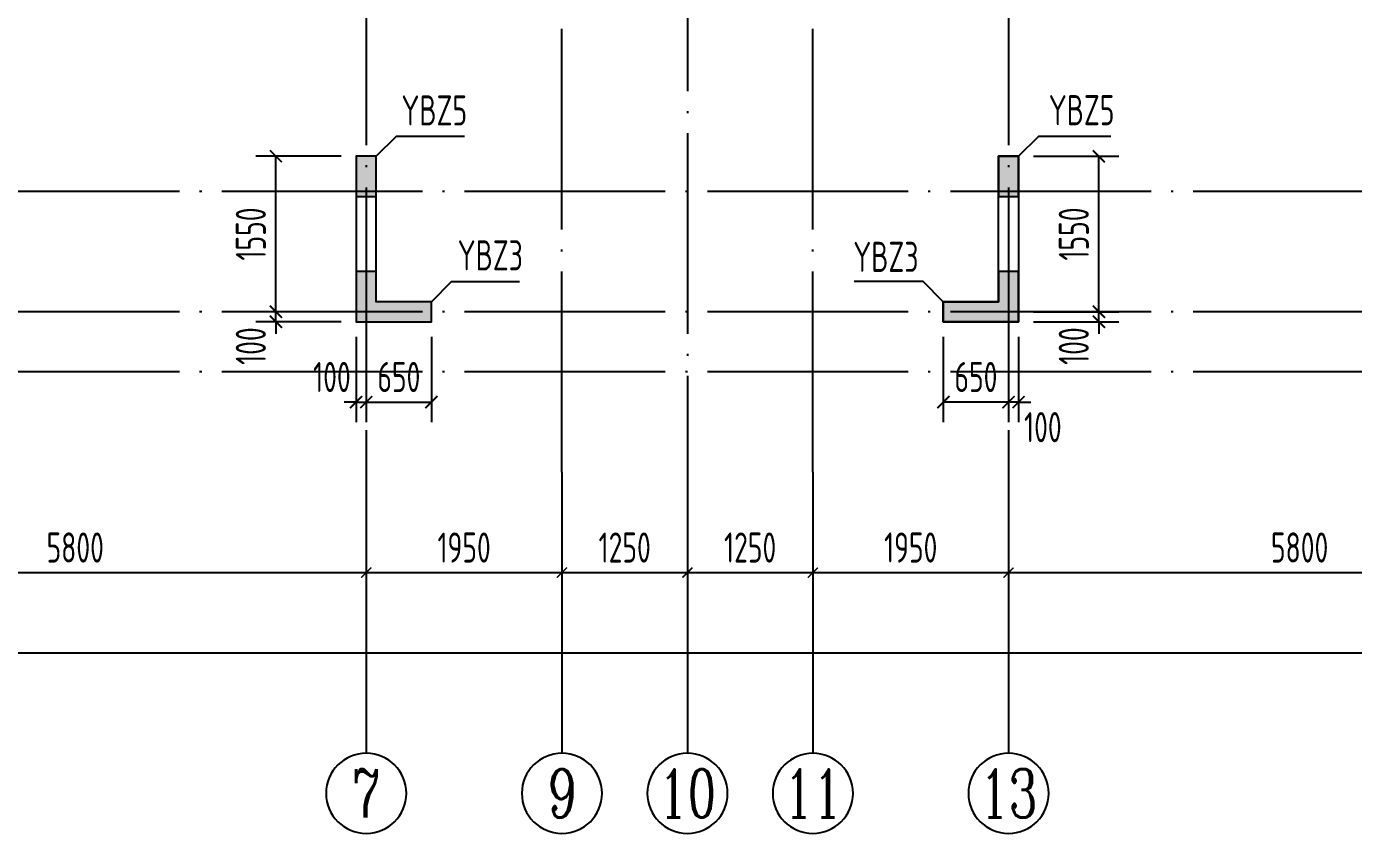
# Model space of a CAD drawing. Extents: x -1307975 to -76406, y -96289 to 379359.
# Drawn here: x -965280 to -952058, y 276150 to 284193 of the extents above; entities that cross this region are included whole.
import ezdxf
from ezdxf.enums import TextEntityAlignment as Align

# ---------------------------------------------------------------- set-up
doc = ezdxf.new("R2010")
doc.units = 0
doc.header["$LTSCALE"] = 1000
doc.linetypes.add('DOTE', pattern=[2.42, 2, -0.2, 0.02, -0.2])
doc.layers.get('0').update_dxf_attribs({"linetype": 'CONTINUOUS'})
doc.layers.get('DEFPOINTS').update_dxf_attribs({"linetype": 'CONTINUOUS'})
for name, color, linetype in [('A-AXIS', 1, 'CONTINUOUS'), ('A-DOTE', 10, 'DOTE'), ('AXIS_NUM', 7, 'CONTINUOUS'), ('S-Q墙实线', 6, 'CONTINUOUS'), ('S-Q墙标注', 3, 'CONTINUOUS'), ('S-X详图填充', 252, 'CONTINUOUS'), ('S-X详图实线', 4, 'CONTINUOUS'), ('S-Y一般标注', 3, 'CONTINUOUS'), ('S-Z柱编号', 6, 'CONTINUOUS')]:
    doc.layers.add(name, color=color, linetype=linetype)
doc.styles.add('TSSD_Axis', font='complex.shx', dxfattribs={"width": 0.7, "bigfont": 'hztxt.shx'})
doc.styles.add('TSSD_DIMENSION', font='Tssdeng.shx', dxfattribs={"width": 0.7, "bigfont": 'tssdchn.shx'})
doc.styles.add('TSSD_REIN', font='tssdeng.shx', dxfattribs={"width": 0.7, "height": 300, "bigfont": 'tssdchn.shx'})
doc.styles.add('结构文字', font='zstxt.shx', dxfattribs={"width": 0.7, "bigfont": 'zshz.shx'})
doc.dimstyles.new('STRUCK', dxfattribs={"dimtxt": 400, "dimasz": 121, "dimexe": 200, "dimexo": 150, "dimgap": 115, "dimtad": 1, "dimdec": 0, "dimdsep": 46, "dimtxsty": '结构文字', "dimblk": 'ARCHTICK', "dimcen": 400, "dimclrd": 3, "dimclre": 3, "dimclrt": 7, "dimadec": 0, "dimazin": 0, "dimtfac": 1, "dimtdec": 0, "dimtix": 1, "dimtmove": 2, "dimatfit": 3, "dimldrblk": '_DIMX', "dimfxl": 1, "dimtolj": 1, "dimtzin": 0, "dimarcsym": 0})
doc.dimstyles.new('TSSD_100_100', dxfattribs={"dimtxt": 300, "dimasz": 100, "dimexe": 100, "dimexo": 250, "dimgap": 100, "dimtad": 1, "dimdec": 0, "dimzin": 0, "dimdsep": 46, "dimtxsty": 'TSSD_DIMENSION', "dimblk": 'ARCHTICK', "dimcen": 0, "dimdle": 100, "dimclrt": 7, "dimadec": 0, "dimazin": 0, "dimtfac": 1, "dimtdec": 0, "dimtix": 1, "dimtmove": 2, "dimatfit": 3, "dimldrblk": 'ARCHTICK', "dimfxl": 1, "dimtolj": 1, "dimtzin": 0, "dimarcsym": 0})

# ---------------------------------------------------------------- blocks, each defined once
blk = doc.blocks.new('_ArchTick')
at = {"color": 0, "linetype": 'ByBlock', "const_width": 0.15}
blk.add_lwpolyline([(-0.5, -0.5), (0.5, 0.5)], dxfattribs=at)
blk = doc.blocks.new('*D230')
at = {"layer": 'DEFPOINTS', "color": 0, "transparency": 16777216}
for p in [(8100, 3600), (13900, 3600), (13900, 2600)]:
    blk.add_point(p, dxfattribs=at)
at = {"layer": 'S-Y一般标注', "color": 0, "lineweight": -2, "transparency": 16777216}
for p, q in [((8100, 3350), (8100, 2500)), ((13900, 3350), (13900, 2500)), ((8000, 2600), (14000, 2600))]:
    blk.add_line(p, q, dxfattribs=at)
at = {"layer": 'S-Y一般标注', "color": 0, "lineweight": -2, "transparency": 16777216, "xscale": 100, "yscale": 100, "zscale": 100, "rotation": 180}
blk.add_blockref('_ArchTick', (8100, 2600), dxfattribs=at)
at = {"layer": 'S-Y一般标注', "color": 0, "lineweight": -2, "transparency": 16777216, "xscale": 100, "yscale": 100, "zscale": 100}
blk.add_blockref('_ArchTick', (13900, 2600), dxfattribs=at)
at = {"layer": 'S-Y一般标注', "color": 7, "transparency": 16777216, "insert": (11000, 2850), "char_height": 300, "attachment_point": 5, "style": 'TSSD_DIMENSION'}
blk.add_mtext('\\A1;5800', dxfattribs=at)
blk = doc.blocks.new('ts_axno')
at = {"color": 0, "linetype": 'ByBlock', "lineweight": -2}
blk.add_circle((0, 0), 0.5, dxfattribs=at)
at = {"color": 0, "linetype": 'ByBlock', "lineweight": -2, "style": 'TSSD_Axis', "width": 0.7}
blk.add_attdef('A', text='', height=0.6, dxfattribs=at).set_placement((0, 0), align=Align.MIDDLE_CENTER)
blk = doc.blocks.new('*D231')
at = {"layer": 'DEFPOINTS', "color": 0, "transparency": 16777216}
for p in [(18350, 3600), (20300, 3600), (20300, 2600)]:
    blk.add_point(p, dxfattribs=at)
at = {"layer": 'S-Y一般标注', "color": 0, "lineweight": -2, "transparency": 16777216}
for p, q in [((18350, 3350), (18350, 2500)), ((20300, 3350), (20300, 2500)), ((18250, 2600), (20400, 2600))]:
    blk.add_line(p, q, dxfattribs=at)
at = {"layer": 'S-Y一般标注', "color": 0, "lineweight": -2, "transparency": 16777216, "xscale": 100, "yscale": 100, "zscale": 100, "rotation": 180}
blk.add_blockref('_ArchTick', (18350, 2600), dxfattribs=at)
at = {"layer": 'S-Y一般标注', "color": 0, "lineweight": -2, "transparency": 16777216, "xscale": 100, "yscale": 100, "zscale": 100}
blk.add_blockref('_ArchTick', (20300, 2600), dxfattribs=at)
at = {"layer": 'S-Y一般标注', "color": 7, "transparency": 16777216, "insert": (19325, 2850), "char_height": 300, "attachment_point": 5, "style": 'TSSD_DIMENSION'}
blk.add_mtext('\\A1;1950', dxfattribs=at)
blk = doc.blocks.new('*D232')
at = {"layer": 'DEFPOINTS', "color": 0, "transparency": 16777216}
for p in [(20300, 3600), (26100, 3600), (26100, 2600)]:
    blk.add_point(p, dxfattribs=at)
at = {"layer": 'S-Y一般标注', "color": 0, "lineweight": -2, "transparency": 16777216}
for p, q in [((20300, 3350), (20300, 2500)), ((26100, 3350), (26100, 2500)), ((20200, 2600), (26200, 2600))]:
    blk.add_line(p, q, dxfattribs=at)
at = {"layer": 'S-Y一般标注', "color": 0, "lineweight": -2, "transparency": 16777216, "xscale": 100, "yscale": 100, "zscale": 100, "rotation": 180}
blk.add_blockref('_ArchTick', (20300, 2600), dxfattribs=at)
at = {"layer": 'S-Y一般标注', "color": 0, "lineweight": -2, "transparency": 16777216, "xscale": 100, "yscale": 100, "zscale": 100}
blk.add_blockref('_ArchTick', (26100, 2600), dxfattribs=at)
at = {"layer": 'S-Y一般标注', "color": 7, "transparency": 16777216, "insert": (23200, 2850), "char_height": 300, "attachment_point": 5, "style": 'TSSD_DIMENSION'}
blk.add_mtext('\\A1;5800', dxfattribs=at)
blk = doc.blocks.new('*D241')
at = {"layer": 'DEFPOINTS', "color": 0, "transparency": 16777216}
for p in [(4600, 3600), (54600, 3600), (54600, 1800)]:
    blk.add_point(p, dxfattribs=at)
at = {"layer": 'S-Y一般标注', "color": 0, "lineweight": -2, "transparency": 16777216}
for p, q in [((4600, 3350), (4600, 1700)), ((54600, 3350), (54600, 1700)), ((4500, 1800), (54700, 1800))]:
    blk.add_line(p, q, dxfattribs=at)
at = {"layer": 'S-Y一般标注', "color": 0, "lineweight": -2, "transparency": 16777216, "xscale": 100, "yscale": 100, "zscale": 100, "rotation": 180}
blk.add_blockref('_ArchTick', (4600, 1800), dxfattribs=at)
at = {"layer": 'S-Y一般标注', "color": 0, "lineweight": -2, "transparency": 16777216, "xscale": 100, "yscale": 100, "zscale": 100}
blk.add_blockref('_ArchTick', (54600, 1800), dxfattribs=at)
at = {"layer": 'S-Y一般标注', "color": 7, "transparency": 16777216, "insert": (29600, 2050), "char_height": 300, "attachment_point": 5, "style": 'TSSD_DIMENSION'}
blk.add_mtext('\\A1;50000', dxfattribs=at)
blk = doc.blocks.new('*D242')
at = {"layer": 'DEFPOINTS', "color": 0, "transparency": 16777216}
for p in [(13900, 3600), (15850, 3600), (15850, 2600)]:
    blk.add_point(p, dxfattribs=at)
at = {"layer": 'S-Y一般标注', "color": 0, "lineweight": -2, "transparency": 16777216}
for p, q in [((13900, 3350), (13900, 2500)), ((15850, 3350), (15850, 2500)), ((13800, 2600), (15950, 2600))]:
    blk.add_line(p, q, dxfattribs=at)
at = {"layer": 'S-Y一般标注', "color": 0, "lineweight": -2, "transparency": 16777216, "xscale": 100, "yscale": 100, "zscale": 100, "rotation": 180}
blk.add_blockref('_ArchTick', (13900, 2600), dxfattribs=at)
at = {"layer": 'S-Y一般标注', "color": 0, "lineweight": -2, "transparency": 16777216, "xscale": 100, "yscale": 100, "zscale": 100}
blk.add_blockref('_ArchTick', (15850, 2600), dxfattribs=at)
at = {"layer": 'S-Y一般标注', "color": 7, "transparency": 16777216, "insert": (14875, 2850), "char_height": 300, "attachment_point": 5, "style": 'TSSD_DIMENSION'}
blk.add_mtext('\\A1;1950', dxfattribs=at)
blk = doc.blocks.new('*D260')
at = {"layer": 'DEFPOINTS', "color": 0, "transparency": 16777216}
for p in [(15850, 3600), (17100, 3600), (17100, 2600)]:
    blk.add_point(p, dxfattribs=at)
at = {"layer": 'S-Y一般标注', "color": 0, "lineweight": -2, "transparency": 16777216}
for p, q in [((15850, 3350), (15850, 2500)), ((17100, 3350), (17100, 2500)), ((15750, 2600), (17200, 2600))]:
    blk.add_line(p, q, dxfattribs=at)
at = {"layer": 'S-Y一般标注', "color": 0, "lineweight": -2, "transparency": 16777216, "xscale": 100, "yscale": 100, "zscale": 100, "rotation": 180}
blk.add_blockref('_ArchTick', (15850, 2600), dxfattribs=at)
at = {"layer": 'S-Y一般标注', "color": 0, "lineweight": -2, "transparency": 16777216, "xscale": 100, "yscale": 100, "zscale": 100}
blk.add_blockref('_ArchTick', (17100, 2600), dxfattribs=at)
at = {"layer": 'S-Y一般标注', "color": 7, "transparency": 16777216, "insert": (16475, 2850), "char_height": 300, "attachment_point": 5, "style": 'TSSD_DIMENSION'}
blk.add_mtext('\\A1;1250', dxfattribs=at)
blk = doc.blocks.new('*D261')
at = {"layer": 'DEFPOINTS', "color": 0, "transparency": 16777216}
for p in [(17100, 3600), (18350, 3600), (18350, 2600)]:
    blk.add_point(p, dxfattribs=at)
at = {"layer": 'S-Y一般标注', "color": 0, "lineweight": -2, "transparency": 16777216}
for p, q in [((17100, 3350), (17100, 2500)), ((18350, 3350), (18350, 2500)), ((17000, 2600), (18450, 2600))]:
    blk.add_line(p, q, dxfattribs=at)
at = {"layer": 'S-Y一般标注', "color": 0, "lineweight": -2, "transparency": 16777216, "xscale": 100, "yscale": 100, "zscale": 100, "rotation": 180}
blk.add_blockref('_ArchTick', (17100, 2600), dxfattribs=at)
at = {"layer": 'S-Y一般标注', "color": 0, "lineweight": -2, "transparency": 16777216, "xscale": 100, "yscale": 100, "zscale": 100}
blk.add_blockref('_ArchTick', (18350, 2600), dxfattribs=at)
at = {"layer": 'S-Y一般标注', "color": 7, "transparency": 16777216, "insert": (17725, 2850), "char_height": 300, "attachment_point": 5, "style": 'TSSD_DIMENSION'}
blk.add_mtext('\\A1;1250', dxfattribs=at)
blk = doc.blocks.new('*D1219')
at = {"layer": 'DEFPOINTS', "color": 0, "transparency": 16777216}
for p in [(-962795, 281350), (-961995, 281350), (-961995, 281250)]:
    blk.add_point(p, dxfattribs=at)
at = {"layer": 'S-Q墙标注', "color": 3, "lineweight": -2, "transparency": 16777216}
for p, q in [((-962795, 281350), (-962795, 281471)), ((-962145, 281350), (-962995, 281350)), ((-962145, 281250), (-962995, 281250)), ((-962795, 281250), (-962795, 281350)), ((-962795, 281250), (-962795, 281129))]:
    blk.add_line(p, q, dxfattribs=at)
at = {"layer": 'S-Q墙标注', "color": 3, "lineweight": -2, "transparency": 16777216, "xscale": 121, "yscale": 121, "zscale": 121}
for p, rotation in [((-962795, 281350), 270), ((-962795, 281250), 90)]:
    blk.add_blockref('_ArchTick', p, dxfattribs=dict(at, rotation=rotation))
at = {"layer": 'S-Q墙标注', "color": 7, "transparency": 16777216, "insert": (-963045, 281008), "char_height": 300, "attachment_point": 5, "rotation": 90, "style": 'TSSD_REIN'}
blk.add_mtext('\\A1;100', dxfattribs=at)
blk = doc.blocks.new('_DIMX')
blk.add_line((-150, 0), (150, 0))
at = {"const_width": 50}
blk.add_lwpolyline([(-70, -70), (70, 70)], dxfattribs=at)
blk = doc.blocks.new('*D1220')
at = {"layer": 'DEFPOINTS', "color": 0, "transparency": 16777216}
for p in [(-962795, 282900), (-961995, 282900), (-961995, 281350)]:
    blk.add_point(p, dxfattribs=at)
at = {"layer": 'S-Q墙标注', "color": 3, "lineweight": -2, "transparency": 16777216}
for p, q in [((-962145, 282900), (-962995, 282900)), ((-962795, 281350), (-962795, 282900)), ((-962145, 281350), (-962995, 281350))]:
    blk.add_line(p, q, dxfattribs=at)
at = {"layer": 'S-Q墙标注', "color": 3, "lineweight": -2, "transparency": 16777216, "xscale": 121, "yscale": 121, "zscale": 121}
for p, rotation in [((-962795, 282900), 90), ((-962795, 281350), 270)]:
    blk.add_blockref('_ArchTick', p, dxfattribs=dict(at, rotation=rotation))
at = {"layer": 'S-Q墙标注', "color": 7, "transparency": 16777216, "insert": (-963045, 282125), "char_height": 300, "attachment_point": 5, "rotation": 90, "style": 'TSSD_REIN'}
blk.add_mtext('\\A1;1550', dxfattribs=at)
blk = doc.blocks.new('*D1221')
at = {"layer": 'DEFPOINTS', "color": 0, "transparency": 16777216}
for p in [(-961995, 281250), (-961895, 281250), (-961895, 280450)]:
    blk.add_point(p, dxfattribs=at)
at = {"layer": 'S-Q墙标注', "color": 3, "lineweight": -2, "transparency": 16777216}
for p, q in [((-961995, 281100), (-961995, 280250)), ((-961895, 281100), (-961895, 280250)), ((-961995, 280450), (-962116, 280450)), ((-961995, 280450), (-961895, 280450)), ((-961895, 280450), (-961774, 280450))]:
    blk.add_line(p, q, dxfattribs=at)
at = {"layer": 'S-Q墙标注', "color": 3, "lineweight": -2, "transparency": 16777216, "xscale": 121, "yscale": 121, "zscale": 121}
blk.add_blockref('_ArchTick', (-961995, 280450), dxfattribs=at)
at = {"layer": 'S-Q墙标注', "color": 3, "lineweight": -2, "transparency": 16777216, "xscale": 121, "yscale": 121, "zscale": 121, "rotation": 180}
blk.add_blockref('_ArchTick', (-961895, 280450), dxfattribs=at)
at = {"layer": 'S-Q墙标注', "color": 7, "transparency": 16777216, "insert": (-962237, 280700), "char_height": 300, "attachment_point": 5, "style": 'TSSD_REIN'}
blk.add_mtext('\\A1;100', dxfattribs=at)
blk = doc.blocks.new('*D1222')
at = {"layer": 'DEFPOINTS', "color": 0, "transparency": 16777216}
for p in [(-961895, 281250), (-961245, 281250), (-961245, 280450)]:
    blk.add_point(p, dxfattribs=at)
at = {"layer": 'S-Q墙标注', "color": 3, "lineweight": -2, "transparency": 16777216}
for p, q in [((-961895, 281100), (-961895, 280250)), ((-961245, 281100), (-961245, 280250)), ((-961895, 280450), (-961245, 280450))]:
    blk.add_line(p, q, dxfattribs=at)
at = {"layer": 'S-Q墙标注', "color": 3, "lineweight": -2, "transparency": 16777216, "xscale": 121, "yscale": 121, "zscale": 121, "rotation": 180}
blk.add_blockref('_ArchTick', (-961895, 280450), dxfattribs=at)
at = {"layer": 'S-Q墙标注', "color": 3, "lineweight": -2, "transparency": 16777216, "xscale": 121, "yscale": 121, "zscale": 121}
blk.add_blockref('_ArchTick', (-961245, 280450), dxfattribs=at)
at = {"layer": 'S-Q墙标注', "color": 7, "transparency": 16777216, "insert": (-961570, 280700), "char_height": 300, "attachment_point": 5, "style": 'TSSD_REIN'}
blk.add_mtext('\\A1;650', dxfattribs=at)
blk = doc.blocks.new('*D1252')
at = {"layer": 'DEFPOINTS', "color": 0, "transparency": 16777216}
for p in [(-955395, 281350), (-955395, 281250), (-954595, 281350)]:
    blk.add_point(p, dxfattribs=at)
at = {"layer": 'S-Q墙标注', "color": 3, "lineweight": -2, "transparency": 16777216}
for p, q in [((-954595, 281350), (-954595, 281471)), ((-955245, 281350), (-954395, 281350)), ((-955245, 281250), (-954395, 281250)), ((-954595, 281250), (-954595, 281350)), ((-954595, 281250), (-954595, 281129))]:
    blk.add_line(p, q, dxfattribs=at)
at = {"layer": 'S-Q墙标注', "color": 3, "lineweight": -2, "transparency": 16777216, "xscale": 121, "yscale": 121, "zscale": 121}
for p, rotation in [((-954595, 281350), 270), ((-954595, 281250), 90)]:
    blk.add_blockref('_ArchTick', p, dxfattribs=dict(at, rotation=rotation))
at = {"layer": 'S-Q墙标注', "color": 7, "transparency": 16777216, "insert": (-954845, 281008), "char_height": 300, "attachment_point": 5, "rotation": 90, "style": 'TSSD_REIN'}
blk.add_mtext('\\A1;100', dxfattribs=at)
blk = doc.blocks.new('*D1253')
at = {"layer": 'DEFPOINTS', "color": 0, "transparency": 16777216}
for p in [(-955395, 282900), (-954595, 282900), (-955395, 281350)]:
    blk.add_point(p, dxfattribs=at)
at = {"layer": 'S-Q墙标注', "color": 3, "lineweight": -2, "transparency": 16777216}
for p, q in [((-955245, 282900), (-954395, 282900)), ((-954595, 281350), (-954595, 282900)), ((-955245, 281350), (-954395, 281350))]:
    blk.add_line(p, q, dxfattribs=at)
at = {"layer": 'S-Q墙标注', "color": 3, "lineweight": -2, "transparency": 16777216, "xscale": 121, "yscale": 121, "zscale": 121}
for p, rotation in [((-954595, 282900), 90), ((-954595, 281350), 270)]:
    blk.add_blockref('_ArchTick', p, dxfattribs=dict(at, rotation=rotation))
at = {"layer": 'S-Q墙标注', "color": 7, "transparency": 16777216, "insert": (-954845, 282125), "char_height": 300, "attachment_point": 5, "rotation": 90, "style": 'TSSD_REIN'}
blk.add_mtext('\\A1;1550', dxfattribs=at)
blk = doc.blocks.new('*D1254')
at = {"layer": 'DEFPOINTS', "color": 0, "transparency": 16777216}
for p in [(-955495, 281250), (-955395, 281250), (-955495, 280450)]:
    blk.add_point(p, dxfattribs=at)
at = {"layer": 'S-Q墙标注', "color": 3, "lineweight": -2, "transparency": 16777216}
for p, q in [((-955495, 281100), (-955495, 280250)), ((-955395, 281100), (-955395, 280250)), ((-955495, 280450), (-955616, 280450)), ((-955395, 280450), (-955495, 280450)), ((-955395, 280450), (-955274, 280450))]:
    blk.add_line(p, q, dxfattribs=at)
at = {"layer": 'S-Q墙标注', "color": 3, "lineweight": -2, "transparency": 16777216, "xscale": 121, "yscale": 121, "zscale": 121}
blk.add_blockref('_ArchTick', (-955495, 280450), dxfattribs=at)
at = {"layer": 'S-Q墙标注', "color": 3, "lineweight": -2, "transparency": 16777216, "xscale": 121, "yscale": 121, "zscale": 121, "rotation": 180}
blk.add_blockref('_ArchTick', (-955395, 280450), dxfattribs=at)
at = {"layer": 'S-Q墙标注', "color": 7, "transparency": 16777216, "insert": (-955153, 280200), "char_height": 300, "attachment_point": 5, "style": 'TSSD_REIN'}
blk.add_mtext('\\A1;100', dxfattribs=at)
blk = doc.blocks.new('*D1255')
at = {"layer": 'DEFPOINTS', "color": 0, "transparency": 16777216}
for p in [(-956145, 281250), (-955495, 281250), (-956145, 280450)]:
    blk.add_point(p, dxfattribs=at)
at = {"layer": 'S-Q墙标注', "color": 3, "lineweight": -2, "transparency": 16777216}
for p, q in [((-956145, 281100), (-956145, 280250)), ((-955495, 281100), (-955495, 280250)), ((-955495, 280450), (-956145, 280450))]:
    blk.add_line(p, q, dxfattribs=at)
at = {"layer": 'S-Q墙标注', "color": 3, "lineweight": -2, "transparency": 16777216, "xscale": 121, "yscale": 121, "zscale": 121, "rotation": 180}
blk.add_blockref('_ArchTick', (-956145, 280450), dxfattribs=at)
at = {"layer": 'S-Q墙标注', "color": 3, "lineweight": -2, "transparency": 16777216, "xscale": 121, "yscale": 121, "zscale": 121}
blk.add_blockref('_ArchTick', (-955495, 280450), dxfattribs=at)
at = {"layer": 'S-Q墙标注', "color": 7, "transparency": 16777216, "insert": (-955820, 280700), "char_height": 300, "attachment_point": 5, "style": 'TSSD_REIN'}
blk.add_mtext('\\A1;650', dxfattribs=at)
blk = doc.blocks.new('20210726.16350016')
at = {"layer": 'A-AXIS'}
for p, q in [((13900, 3600), (13900, 800)), ((15850, 3600), (15850, 800)), ((17100, 3600), (17100, 800)), ((18350, 3600), (18350, 800)), ((20300, 3600), (20300, 800))]:
    blk.add_line(p, q, dxfattribs=at)
at = {"layer": 'A-DOTE'}
for p, q in [((13900.2, 13700), (13900, 3600)), ((20299.8, 13700), (20300, 3600)), ((15850, 3600), (15850, 11500)), ((18350, 3600), (18350, 11500)), ((17100, 9400), (17100, 3600)), ((55600, 6400), (3600, 6400)), ((55600, 5200), (3600, 5200)), ((55600, 4600), (3600, 4600))]:
    blk.add_line(p, q, dxfattribs=at)
at = {"layer": 'A-AXIS'}
ref = blk.add_blockref('ts_axno', (13900, 400), dxfattribs=dict(at, xscale=-800, yscale=800, zscale=800, rotation=180))
ref.add_attrib('5', '7', dxfattribs={"layer": 'AXIS_NUM', "height": 480, "style": 'TSSD_Axis', "width": 0.7}).set_placement((13900, 400), align=Align.MIDDLE_CENTER)
ref = blk.add_blockref('ts_axno', (15850, 400), dxfattribs=dict(at, xscale=-800, yscale=800, zscale=800, rotation=180))
ref.add_attrib('19', '9', dxfattribs={"layer": 'AXIS_NUM', "height": 480, "style": 'TSSD_Axis', "width": 0.7}).set_placement((15850, 400), align=Align.MIDDLE_CENTER)
ref = blk.add_blockref('ts_axno', (17100, 400), dxfattribs=dict(at, xscale=-800, yscale=800, zscale=800, rotation=180))
ref.add_attrib('8', '10', dxfattribs={"layer": 'AXIS_NUM', "height": 480, "style": 'TSSD_Axis', "width": 0.7}).set_placement((17100, 400), align=Align.MIDDLE_CENTER)
ref = blk.add_blockref('ts_axno', (18350, 400), dxfattribs=dict(at, xscale=-800, yscale=800, zscale=800, rotation=180))
ref.add_attrib('19', '11', dxfattribs={"layer": 'AXIS_NUM', "height": 480, "style": 'TSSD_Axis', "width": 0.7}).set_placement((18350, 400), align=Align.MIDDLE_CENTER)
ref = blk.add_blockref('ts_axno', (20300, 400), dxfattribs=dict(at, xscale=-800, yscale=800, zscale=800, rotation=180))
ref.add_attrib('8', '13', dxfattribs={"layer": 'AXIS_NUM', "height": 480, "style": 'TSSD_Axis', "width": 0.7}).set_placement((20300, 400), align=Align.MIDDLE_CENTER)
at = {"layer": 'S-Y一般标注'}
for base, p1, p2, picture, middle in [((54600, 1800), (4600, 3600), (54600, 3600), '*D241', (29600, 2050)), ((13900, 2600), (8100, 3600), (13900, 3600), '*D230', (11000, 2850)), ((15850, 2600), (13900, 3600), (15850, 3600), '*D242', (14875, 2850)), ((17100, 2600), (15850, 3600), (17100, 3600), '*D260', (16475, 2850)), ((18350, 2600), (17100, 3600), (18350, 3600), '*D261', (17725, 2850)), ((20300, 2600), (18350, 3600), (20300, 3600), '*D231', (19325, 2850)), ((26100, 2600), (20300, 3600), (26100, 3600), '*D232', (23200, 2850))]:
    dim = blk.add_linear_dim(base=base, p1=p1, p2=p2, dimstyle='TSSD_100_100', dxfattribs=at)
    dim.commit()
    dim.dimension.update_dxf_attribs({"geometry": picture, "text_midpoint": middle})

msp = doc.modelspace()

# ---------------------------------------------------------------- hatches: boundary and pattern name
at = {"layer": 'S-X详图填充'}
h = msp.add_hatch(color=256, dxfattribs=at)
h.dxf.hatch_style = 1
h.paths.add_polyline_path([(-961994.82, 282500.32), (-961794.82, 282500.32), (-961794.82, 282900.32), (-961994.82, 282900.32)])
h = msp.add_hatch(color=256, dxfattribs=at)
h.dxf.hatch_style = 1
h.paths.add_polyline_path([(-955594.87, 282500.32), (-955394.87, 282500.32), (-955394.87, 282900.32), (-955594.87, 282900.32)])
h = msp.add_hatch(color=256, dxfattribs=at)
h.dxf.hatch_style = 1
h.paths.add_polyline_path([(-961794.82, 281750.32), (-961994.82, 281750.32), (-961994.82, 281250.32), (-961244.83, 281250.32), (-961244.83, 281450.32), (-961794.82, 281450.32)])
h = msp.add_hatch(color=256, dxfattribs=at)
h.dxf.hatch_style = 1
h.paths.add_polyline_path([(-955394.87, 281750.32), (-955594.87, 281750.32), (-955594.87, 281450.32), (-956144.86, 281450.32), (-956144.86, 281250.32), (-955394.87, 281250.32)])

# ---------------------------------------------------------------- linework, layer by layer
at = {"layer": 'S-Q墙实线'}
for points in [[(-961994.82, 281250.32), (-961244.83, 281250.32), (-961244.83, 281450.32), (-961794.82, 281450.32), (-961794.82, 282900.32), (-961994.82, 282900.32)], [(-955394.87, 281250.32), (-956144.86, 281250.32), (-956144.86, 281450.32), (-955594.87, 281450.32), (-955594.87, 282550.33), (-955594.87, 282900.32), (-955394.87, 282900.32), (-955394.87, 282550.33)]]:
    msp.add_lwpolyline(points, close=True, dxfattribs=at)
at = {"layer": 'S-X详图实线'}
for points in [[(-961994.82, 282500.32), (-961794.82, 282500.32), (-961794.82, 282900.32), (-961994.82, 282900.32), (-961994.82, 282500.32)], [(-955594.87, 282500.32), (-955394.87, 282500.32), (-955394.87, 282900.32), (-955594.87, 282900.32), (-955594.87, 282500.32)], [(-961794.82, 281750.32), (-961994.82, 281750.32), (-961994.82, 281250.32), (-961244.83, 281250.32), (-961244.83, 281450.32), (-961794.82, 281450.32), (-961794.82, 281750.32)], [(-955394.87, 281750.32), (-955594.87, 281750.32), (-955594.87, 281450.32), (-956144.86, 281450.32), (-956144.86, 281250.32), (-955394.87, 281250.32), (-955394.87, 281750.32)]]:
    msp.add_lwpolyline(points, close=True, dxfattribs=at)
at = {"layer": 'S-Z柱编号', "color": 7}
for points in [[(-961794.82, 282900.32), (-961594.82, 283100.32), (-960916.22, 283100.32)], [(-955394.87, 282900.32), (-955194.87, 283100.32), (-954475.66, 283100.32)], [(-961244.83, 281450.32), (-961044.83, 281650.32), (-960366.97, 281650.32)], [(-956144.86, 281450.32), (-956344.86, 281650.32), (-957034.16, 281650.32)]]:
    msp.add_lwpolyline(points, dxfattribs=at)

# ---------------------------------------------------------------- block references
at = {"layer": 'A-DOTE'}
msp.add_blockref('20210726.16350016', (-975794.83, 276150.28), dxfattribs=at)

# ---------------------------------------------------------------- texts
at = {"layer": 'S-Z柱编号', "color": 7, "style": 'TSSD_REIN', "width": 0.7}
for s, p in [('YBZ5', (-961544.98, 283117.07)), ('YBZ5', (-955094.87, 283119.82)), ('YBZ3', (-960984.6, 281672.72)), ('YBZ3', (-957042.55, 281657.38))]:
    msp.add_text(s, height=300, dxfattribs=at).set_placement(p, align=Align.BOTTOM_LEFT)

# ---------------------------------------------------------------- dimensions: what is measured, and where the dimension line sits
at = {"layer": 'S-Q墙标注'}
for base, p1, p2, angle, picture, middle in [((-962794.82, 282900.32), (-961994.82, 281350.33), (-961994.82, 282900.32), 90, '*D1220', (-963044.82, 282125.32)), ((-954594.84, 282900.32), (-955394.84, 281350.33), (-955394.84, 282900.32), 90, '*D1253', (-954844.84, 282125.32)), ((-956144.83, 280450.32), (-955494.87, 281250.32), (-956144.83, 281250.32), 180, '*D1255', (-955819.85, 280700.32))]:
    dim = msp.add_linear_dim(base=base, p1=p1, p2=p2, angle=angle, dimstyle='STRUCK', override={"dimtxt": 300, "dimgap": 100, "dimtxsty": 'TSSD_REIN'}, dxfattribs=at)
    dim.commit()
    dim.dimension.update_dxf_attribs({"geometry": picture, "text_midpoint": middle})
for base, p1, p2, angle, picture, middle in [((-962794.82, 281350.33), (-961994.82, 281250.32), (-961994.82, 281350.33), 90, '*D1219', (-963044.82, 281008.4)), ((-954594.84, 281350.33), (-955394.84, 281250.32), (-955394.84, 281350.33), 90, '*D1252', (-954844.84, 281008.4)), ((-955494.87, 280450.32), (-955394.84, 281250.32), (-955494.87, 281250.32), 180, '*D1254', (-955152.92, 280200.32))]:
    dim = msp.add_linear_dim(base=base, p1=p1, p2=p2, angle=angle, dimstyle='STRUCK', override={"dimtxt": 300, "dimgap": 100, "dimtxsty": 'TSSD_REIN'}, dxfattribs=at)
    dim.commit()
    dim.dimension.update_dxf_attribs({"geometry": picture, "text_midpoint": middle, "dimtype": 160})
dim = msp.add_linear_dim(base=(-961894.8, 280450.32), p1=(-961994.82, 281250.32), p2=(-961894.8, 281250.32), dimstyle='STRUCK', override={"dimtxt": 300, "dimgap": 100, "dimtxsty": 'TSSD_REIN'}, dxfattribs=at)
dim.commit()
dim.dimension.update_dxf_attribs({"geometry": '*D1221', "text_midpoint": (-962236.74, 280700.32), "dimtype": 160})
dim = msp.add_linear_dim(base=(-961244.83, 280450.32), p1=(-961894.8, 281250.32), p2=(-961244.83, 281250.32), dimstyle='STRUCK', override={"dimtxt": 300, "dimgap": 100, "dimtxsty": 'TSSD_REIN'}, dxfattribs=at)
dim.commit()
dim.dimension.update_dxf_attribs({"geometry": '*D1222', "text_midpoint": (-961569.82, 280700.32)})

doc.saveas('drawing.dxf')
